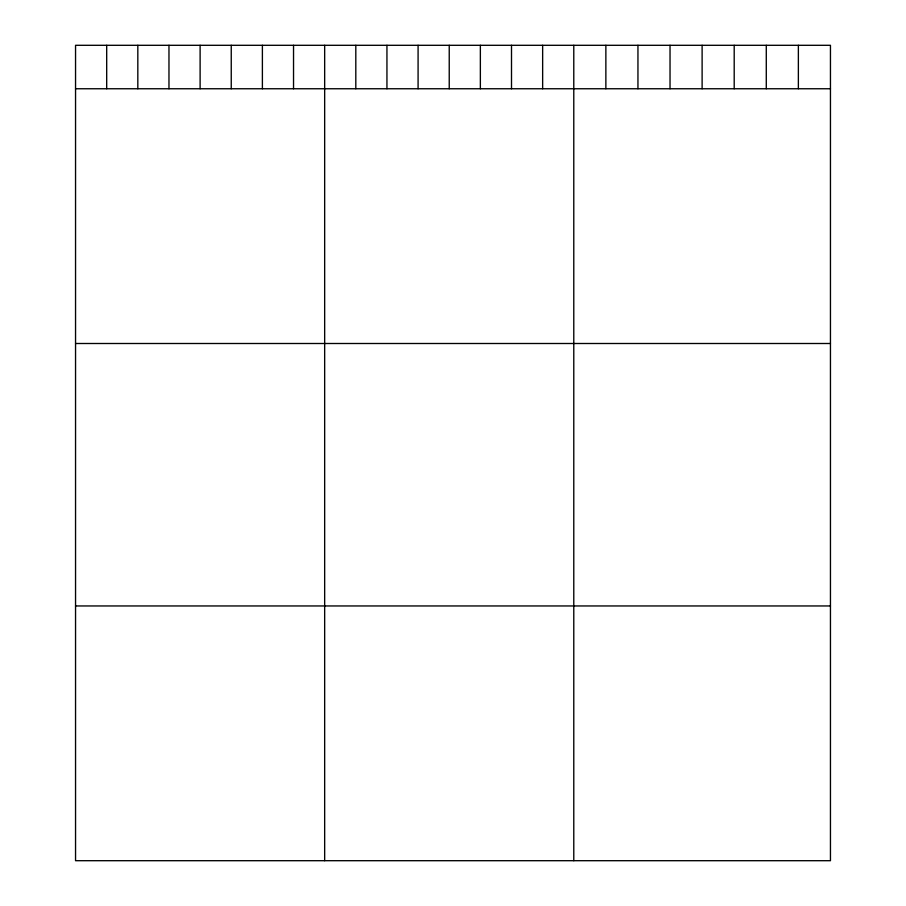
<?xml version="1.0" encoding="UTF-8"?>
<svg xmlns="http://www.w3.org/2000/svg" width="906" height="906" viewBox="0 0 906 906"><rect width="100%" height="100%" fill="white"/><g stroke="black" fill="none" stroke-linecap="round" stroke-linejoin="round"><path stroke-width="1.36" d="M830.451 88.754L830.451 860.7L75.549 860.7L75.549 45.3L830.451 45.3L830.451 88.754L75.549 88.754M75.549 343.499L830.451 343.499M75.549 605.955L830.451 605.955M798.367 45.3L798.367 88.754M766.283 45.3L766.283 88.754M734.2 45.3L734.2 88.754M702.116 45.3L702.116 88.754M670.032 45.3L670.032 88.754M637.949 45.3L637.949 88.754M605.865 45.3L605.865 88.754M573.781 45.3L573.781 860.7M542.649 45.3L542.649 88.754M511.505 45.3L511.505 88.754M480.361 45.3L480.361 88.754M449.229 45.3L449.229 88.754M418.085 45.3L418.085 88.754M386.941 45.3L386.941 88.754M355.809 45.3L355.809 88.754M324.665 45.3L324.665 860.7M293.533 45.3L293.533 88.754M262.389 45.3L262.389 88.754M231.245 45.3L231.245 88.754M200.113 45.3L200.113 88.754M168.969 45.3L168.969 88.754M137.825 45.3L137.825 88.754M106.693 45.3L106.693 88.754"/></g></svg>
